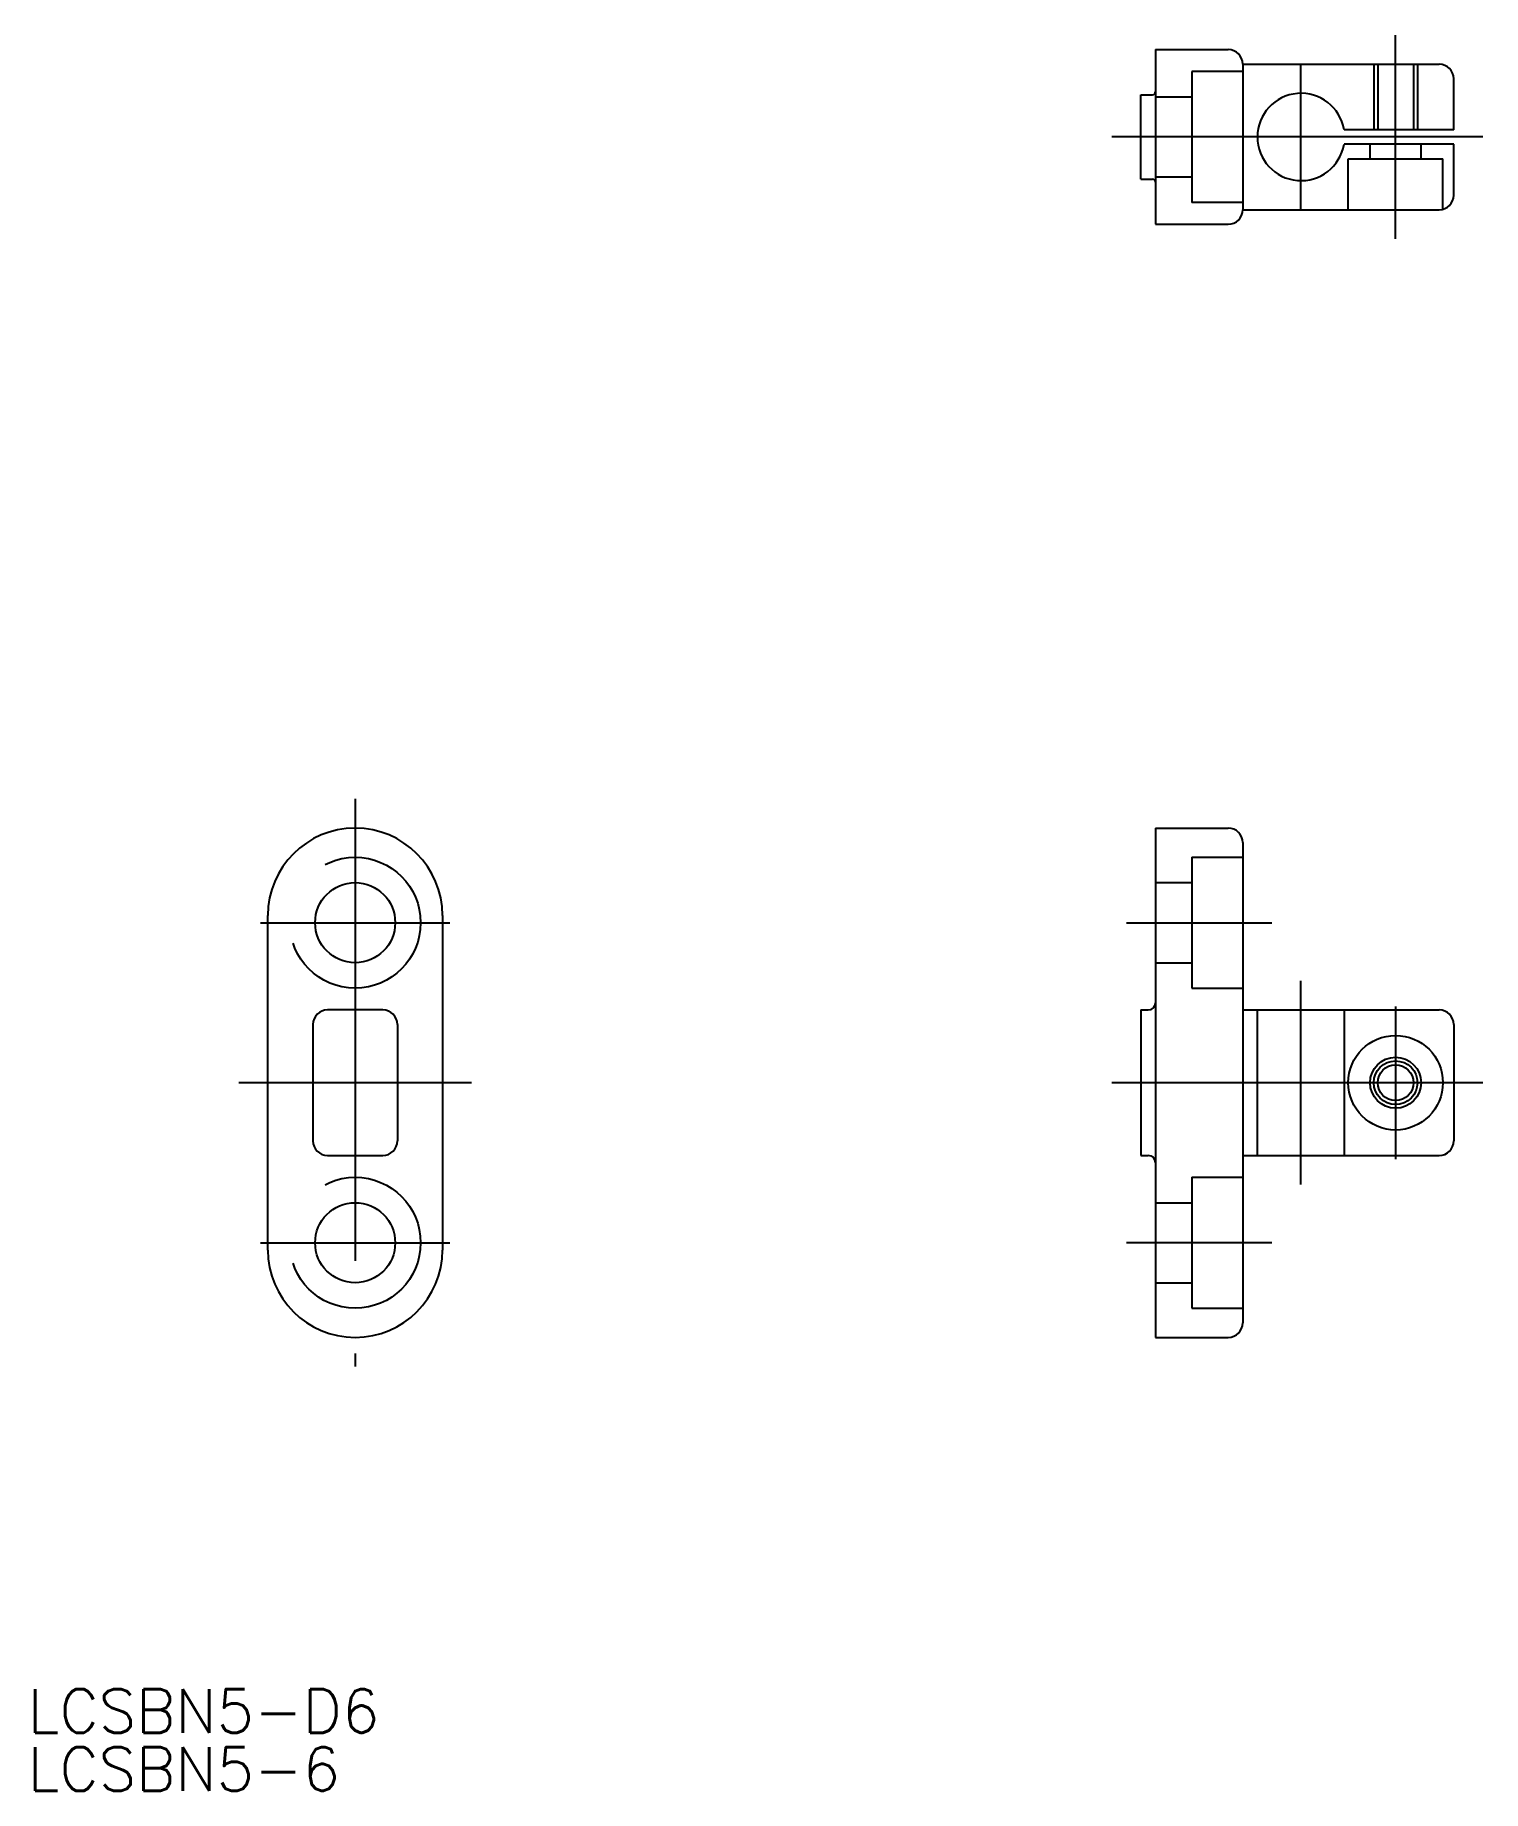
# Model space of a CAD drawing. Extents: x -87 to 12, y -49 to 72.
import ezdxf

# ---------------------------------------------------------------- set-up
doc = ezdxf.new("R2010")
doc.units = 0
doc.linetypes.add('CENTER', pattern=[50.8, 31.75, -6.35, 6.35, -6.35])
doc.linetypes.add('DASHED', pattern=[19.05, 12.7, -6.35])
doc.layers.get('0').update_dxf_attribs({"linetype": 'CONTINUOUS'})
doc.layers.add('CENTER', color=1, linetype='CENTER')
doc.styles.get("Standard").update_dxf_attribs({"font": 'txt.shx', "height": 3, "bigfont": 'bigfont.shx'})

msp = doc.modelspace()

# ---------------------------------------------------------------- linework, layer by layer
at = {"color": 7, "linetype": 'CONTINUOUS'}
for p, q in [((-10, 71), (-10, 59)), ((-10, 71), (-5, 71)), ((-4, 70), (-4, 60)), ((-4, 70), (9.5, 70)), ((10.5, 65.5), (10.5, 69)), ((-11, 62.1), (-11, 67.9)), ((-11, 67.9), (-10.2, 67.9)), ((10.5, 65.5), (2.96, 65.5)), ((10.5, 64.5), (2.96, 64.5)), ((10.5, 61), (10.5, 64.5)), ((-11, 62.1), (-10.2, 62.1)), ((-4, 60), (9.5, 60)), ((-10, 59), (-5, 59)), ((-10, 17.5), (-5, 17.5)), ((-10, 17.5), (-10, -17.5)), ((-4, 16.5), (-4, -16.5)), ((-71, -11.5), (-71, 11.5)), ((-59, 11.5), (-59, -11.5)), ((-63.1, 5), (-66.9, 5)), ((-11, 5), (-11, -5)), ((-11, 5), (-10.5, 5)), ((-4, 5), (9.5, 5)), ((-67.9, 4), (-67.9, -4)), ((-62.1, 4), (-62.1, -4)), ((10.5, 4), (10.5, -4)), ((-66.9, -5), (-63.1, -5)), ((-11, -5), (-10.5, -5)), ((-4, -5), (9.5, -5)), ((-10, -17.5), (-5, -17.5))]:
    msp.add_line(p, q, dxfattribs=at)
at = {"color": 3, "linetype": 'DASHED'}
for p, q in [((5, 70), (5, 65.5)), ((5.27, 70), (5.27, 65.5)), ((7.73, 70), (7.73, 65.5)), ((8, 70), (8, 65.5)), ((-7.5, 69.5), (-7.5, 60.5)), ((-4, 69.5), (-7.5, 69.5)), ((-10, 67.75), (-7.5, 67.75)), ((4.75, 63.5), (4.75, 64.5)), ((8.25, 63.5), (8.25, 64.5)), ((3.25, 60), (3.25, 63.5)), ((3.25, 63.5), (9.75, 63.5)), ((9.75, 60.03), (9.75, 63.5)), ((-10, 62.25), (-7.5, 62.25)), ((-4, 60.5), (-7.5, 60.5)), ((-7.5, 15.5), (-7.5, 6.5)), ((-7.5, 15.5), (-4, 15.5)), ((-10, 13.75), (-7.5, 13.75)), ((-10, 8.25), (-7.5, 8.25)), ((-7.5, 6.5), (-4, 6.5)), ((-3, -5), (-3, 5)), ((3, -5), (3, 5)), ((-7.5, -6.5), (-4, -6.5)), ((-7.5, -6.5), (-7.5, -15.5)), ((-10, -8.25), (-7.5, -8.25)), ((-10, -13.75), (-7.5, -13.75)), ((-7.5, -15.5), (-4, -15.5))]:
    msp.add_line(p, q, dxfattribs=at)
for centre in [(-65, 11), (-65, -11)]:
    msp.add_circle(centre, 4.5, dxfattribs=at)
at = {"color": 7, "linetype": 'CONTINUOUS'}
for centre, radius in [((-65, 11), 2.75), ((6.5, 0), 3.25), ((6.5, 0), 1.75), ((6.5, 0), 1.23), ((-65, -11), 2.75)]:
    msp.add_circle(centre, radius, dxfattribs=at)
at = {"color": 3, "linetype": 'CONTINUOUS'}
msp.add_circle((6.5, 0), 1.5, dxfattribs=at)
at = {"color": 7, "linetype": 'CONTINUOUS'}
for centre, radius, start, end in [((-5, 70), 1, 0, 90), ((9.5, 69), 1, 360, 90), ((-10.2, 68.1), 0.2, 270, 0), ((0, 65), 3, 9.5941, 350.4059), ((-10.2, 61.9), 0.2, 0, 90), ((9.5, 61), 1, 270, 0), ((-5, 60), 1, 270, 0), ((-65, 11.5), 6, 0, 180), ((-5, 16.5), 1, 0, 90), ((-66.9, 4), 1, 90, 180), ((-63.1, 4), 1, 360, 90), ((-10.5, 5.5), 0.5, 270, 0), ((9.5, 4), 1, 0, 90), ((-66.9, -4), 1, 180, 270), ((-63.1, -4), 1, 270, 0), ((9.5, -4), 1, 270, 0), ((-10.5, -5.5), 0.5, 0, 90), ((-65, -11.5), 6, 180, 0), ((-5, -16.5), 1, 270, 0)]:
    msp.add_arc(centre, radius, start, end, dxfattribs=at)
at = {"layer": 'CENTER', "color": 1, "linetype": 'CENTER'}
for p, q in [((6.5, 58), (6.5, 72)), ((0, 60), (0, 70)), ((12.5, 65), (-13, 65)), ((-65, 19.5), (-65, -19.5)), ((-71.5, 11), (-58.5, 11)), ((-12, 11), (-2, 11)), ((0, -7), (0, 7)), ((6.5, 5.25), (6.5, -5.25)), ((-57, 0), (-73, 0)), ((12.5, 0), (-13, 0)), ((-71.5, -11), (-58.5, -11)), ((-2, -11), (-12, -11))]:
    msp.add_line(p, q, dxfattribs=at)

# ---------------------------------------------------------------- texts
at = {"color": 7, "linetype": 'CONTINUOUS'}
for s, p in [('LCSBN5-D6', (-87.51, -44.67)), ('LCSBN5-6', (-87.51, -48.67))]:
    msp.add_text(s, height=3, dxfattribs=at).set_placement(p)

doc.saveas('drawing.dxf')
